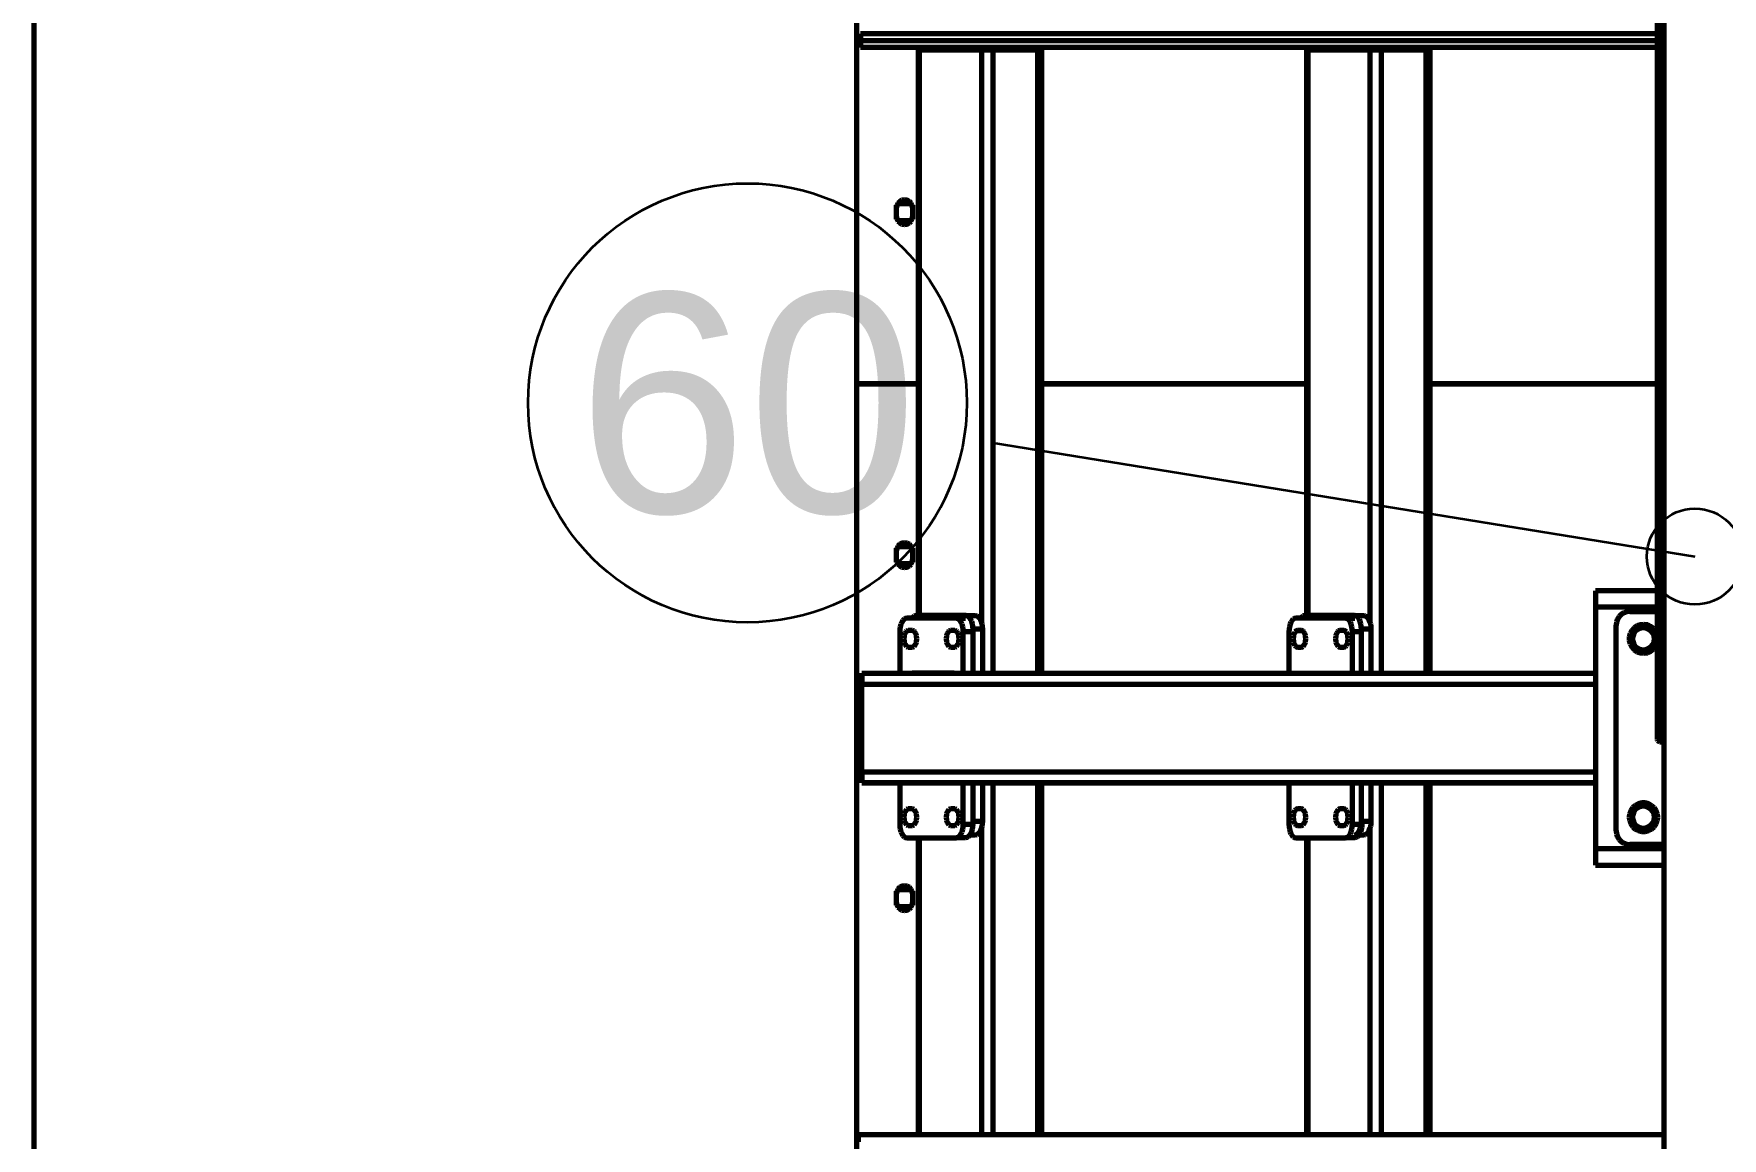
# Model space of a CAD drawing. Header units: millimetres. Extents: x 0 to 594, y 0 to 420.
# Drawn here: x 20 to 44.63, y 340.4 to 356.5 of the extents above; entities that cross this region are included whole.
import ezdxf
from ezdxf.enums import TextEntityAlignment as Align

# ---------------------------------------------------------------- set-up
doc = ezdxf.new("R2010")
doc.units = ezdxf.units.MM
doc.styles.add('GOST', font='Arial')

msp = doc.modelspace()

# ---------------------------------------------------------------- linework, layer by layer
at = {"color": 1, "lineweight": 70}
for p, q in [((32.001, 376.4), (32.001, 356.4)), ((43.68, 367.38), (43.68, 346.213)), ((43.75, 346.176), (43.75, 367.38)), ((43.78, 330.38), (43.78, 367.38)), ((32.001, 356.4), (32.057, 356.4)), ((32.057, 356.4), (32.001, 356.4)), ((32.001, 356.4), (32.001, 351.4)), ((32.057, 356.5), (32.057, 356.4)), ((43.68, 356.5), (32.057, 356.5)), ((43.68, 356.4), (32.057, 356.4)), ((32.057, 356.4), (32.057, 356.3)), ((43.68, 356.4), (32.057, 356.4)), ((33.685, 356.51), (33.685, 356.5)), ((33.77, 356.51), (33.77, 356.5)), ((43.68, 356.3), (32.057, 356.3)), ((32.905, 356.26), (32.904, 356.26)), ((32.904, 356.26), (32.904, 356.26)), ((32.904, 356.26), (32.904, 356.26)), ((32.904, 356.26), (32.904, 356.26)), ((32.904, 356.26), (32.904, 356.26)), ((32.904, 356.26), (32.905, 356.26)), ((32.904, 348.02), (32.904, 356.26)), ((32.906, 356.26), (32.905, 356.26)), ((32.905, 356.26), (32.905, 356.26)), ((32.905, 356.26), (32.905, 356.26)), ((32.905, 356.26), (32.906, 356.26)), ((32.907, 356.26), (32.906, 356.26)), ((32.906, 356.26), (32.907, 356.26)), ((32.908, 356.26), (32.907, 356.26)), ((32.907, 356.26), (32.908, 356.26)), ((32.91, 356.26), (32.908, 356.26)), ((32.908, 356.26), (32.91, 356.26)), ((32.911, 356.26), (32.91, 356.26)), ((32.91, 356.26), (32.911, 356.26)), ((32.913, 356.26), (32.911, 356.26)), ((32.911, 356.26), (32.913, 356.26)), ((32.915, 356.26), (32.913, 356.26)), ((32.913, 356.26), (32.915, 356.26)), ((32.917, 356.26), (32.915, 356.26)), ((32.915, 356.26), (32.917, 356.26)), ((32.919, 356.26), (32.917, 356.26)), ((32.917, 356.26), (32.919, 356.26)), ((32.921, 356.26), (32.919, 356.26)), ((32.919, 356.26), (32.921, 356.26)), ((33.828, 356.26), (32.921, 356.26)), ((32.921, 348.02), (32.921, 356.26)), ((33.685, 356.3), (33.685, 356.26)), ((33.77, 356.3), (33.77, 356.26)), ((33.835, 356.26), (33.828, 356.26)), ((33.828, 347.908), (33.828, 356.26)), ((33.844, 356.26), (33.835, 356.26)), ((33.854, 356.26), (33.844, 356.26)), ((33.865, 356.26), (33.854, 356.26)), ((33.876, 356.26), (33.865, 356.26)), ((33.889, 356.26), (33.876, 356.26)), ((33.901, 356.26), (33.889, 356.26)), ((33.915, 356.26), (33.901, 356.26)), ((33.928, 356.26), (33.915, 356.26)), ((33.942, 356.26), (33.928, 356.26)), ((33.955, 356.26), (33.942, 356.26)), ((33.968, 356.26), (33.955, 356.26)), ((33.98, 356.26), (33.968, 356.26)), ((33.992, 356.26), (33.98, 356.26)), ((34.644, 356.26), (33.992, 356.26)), ((33.992, 347.18), (33.992, 356.26)), ((34.651, 356.26), (34.644, 356.26)), ((34.644, 347.18), (34.644, 356.26)), ((34.658, 356.26), (34.651, 356.26)), ((34.665, 356.26), (34.658, 356.26)), ((34.671, 356.26), (34.665, 356.26)), ((34.677, 356.26), (34.671, 356.26)), ((34.682, 356.26), (34.677, 356.26)), ((34.686, 356.26), (34.682, 356.26)), ((34.685, 356.26), (34.687, 356.26)), ((34.685, 347.18), (34.685, 356.26)), ((34.69, 356.26), (34.686, 356.26)), ((34.687, 356.26), (34.689, 356.26)), ((34.689, 356.26), (34.691, 356.26)), ((34.694, 356.26), (34.69, 356.26)), ((34.691, 356.26), (34.693, 356.26)), ((34.693, 356.26), (34.695, 356.26)), ((34.697, 356.26), (34.694, 356.26)), ((34.695, 356.26), (34.696, 356.26)), ((34.696, 356.26), (34.698, 356.26)), ((34.699, 356.26), (34.697, 356.26)), ((34.698, 356.26), (34.699, 356.26)), ((34.699, 356.26), (34.7, 356.26)), ((34.701, 356.26), (34.699, 356.26)), ((34.7, 356.26), (34.701, 356.26)), ((34.701, 356.26), (34.701, 356.26)), ((34.701, 356.26), (34.702, 356.26)), ((34.702, 356.26), (34.701, 356.26)), ((34.702, 356.26), (34.702, 356.26)), ((34.702, 356.26), (34.702, 356.26)), ((34.702, 356.26), (34.702, 356.26)), ((34.702, 347.18), (34.702, 356.26)), ((38.57, 356.26), (38.569, 356.26)), ((38.569, 356.26), (38.57, 356.26)), ((38.569, 348.02), (38.569, 356.26)), ((38.571, 356.26), (38.57, 356.26)), ((38.57, 356.26), (38.57, 356.26)), ((38.57, 356.26), (38.57, 356.26)), ((38.57, 356.26), (38.57, 356.26)), ((38.57, 356.26), (38.57, 356.26)), ((38.57, 356.26), (38.571, 356.26)), ((38.572, 356.26), (38.571, 356.26)), ((38.571, 356.26), (38.572, 356.26)), ((38.573, 356.26), (38.572, 356.26)), ((38.572, 356.26), (38.573, 356.26)), ((38.574, 356.26), (38.573, 356.26)), ((38.573, 356.26), (38.574, 356.26)), ((38.575, 356.26), (38.574, 356.26)), ((38.574, 356.26), (38.575, 356.26)), ((38.577, 356.26), (38.575, 356.26)), ((38.575, 356.26), (38.577, 356.26)), ((38.578, 356.26), (38.577, 356.26)), ((38.577, 356.26), (38.578, 356.26)), ((38.58, 356.26), (38.578, 356.26)), ((38.578, 356.26), (38.58, 356.26)), ((38.582, 356.26), (38.58, 356.26)), ((38.58, 356.26), (38.582, 356.26)), ((38.584, 356.26), (38.582, 356.26)), ((38.582, 356.26), (38.584, 356.26)), ((38.587, 356.26), (38.584, 356.26)), ((38.584, 356.26), (38.587, 356.26)), ((39.493, 356.26), (38.587, 356.26)), ((38.587, 348.02), (38.587, 356.26)), ((39.501, 356.26), (39.493, 356.26)), ((39.493, 347.908), (39.493, 356.26)), ((39.509, 356.26), (39.501, 356.26)), ((39.519, 356.26), (39.509, 356.26)), ((39.53, 356.26), (39.519, 356.26)), ((39.542, 356.26), (39.53, 356.26)), ((39.554, 356.26), (39.542, 356.26)), ((39.567, 356.26), (39.554, 356.26)), ((39.58, 356.26), (39.567, 356.26)), ((39.594, 356.26), (39.58, 356.26)), ((39.607, 356.26), (39.594, 356.26)), ((39.62, 356.26), (39.607, 356.26)), ((39.633, 356.26), (39.62, 356.26)), ((39.646, 356.26), (39.633, 356.26)), ((39.658, 356.26), (39.646, 356.26)), ((40.309, 356.26), (39.658, 356.26)), ((39.658, 347.18), (39.658, 356.26)), ((40.317, 356.26), (40.309, 356.26)), ((40.309, 347.18), (40.309, 356.26)), ((40.324, 356.26), (40.317, 356.26)), ((40.33, 356.26), (40.324, 356.26)), ((40.336, 356.26), (40.33, 356.26)), ((40.342, 356.26), (40.336, 356.26)), ((40.347, 356.26), (40.342, 356.26)), ((40.352, 356.26), (40.347, 356.26)), ((40.35, 356.26), (40.353, 356.26)), ((40.35, 347.18), (40.35, 356.26)), ((40.356, 356.26), (40.352, 356.26)), ((40.353, 356.26), (40.355, 356.26)), ((40.355, 356.26), (40.357, 356.26)), ((40.359, 356.26), (40.356, 356.26)), ((40.357, 356.26), (40.359, 356.26)), ((40.359, 356.26), (40.36, 356.26)), ((40.362, 356.26), (40.359, 356.26)), ((40.36, 356.26), (40.362, 356.26)), ((40.362, 356.26), (40.363, 356.26)), ((40.364, 356.26), (40.362, 356.26)), ((40.363, 356.26), (40.364, 356.26)), ((40.364, 356.26), (40.365, 356.26)), ((40.366, 356.26), (40.364, 356.26)), ((40.365, 356.26), (40.366, 356.26)), ((40.366, 356.26), (40.367, 356.26)), ((40.367, 356.26), (40.366, 356.26)), ((40.367, 356.26), (40.367, 356.26)), ((40.367, 356.26), (40.367, 356.26)), ((40.367, 356.26), (40.367, 356.26)), ((40.367, 356.26), (40.367, 356.26)), ((40.367, 347.18), (40.367, 356.26)), ((32.581, 354.004), (32.581, 353.96)), ((32.587, 353.998), (32.581, 353.96)), ((32.581, 353.96), (32.581, 353.84)), ((32.604, 354.031), (32.587, 353.998)), ((32.616, 354.018), (32.592, 354.01)), ((32.631, 354.058), (32.604, 354.031)), ((32.641, 354.02), (32.616, 354.018)), ((32.664, 354.075), (32.631, 354.058)), ((32.761, 354.02), (32.641, 354.02)), ((32.701, 354.08), (32.664, 354.075)), ((32.738, 354.075), (32.701, 354.08)), ((32.772, 354.058), (32.738, 354.075)), ((32.786, 354.018), (32.761, 354.02)), ((32.798, 354.031), (32.772, 354.058)), ((32.81, 354.01), (32.786, 354.018)), ((32.815, 353.998), (32.798, 354.031)), ((32.821, 353.96), (32.815, 353.998)), ((32.821, 353.96), (32.821, 354.004)), ((32.821, 353.84), (32.821, 353.96)), ((32.581, 353.84), (32.587, 353.803)), ((32.581, 353.84), (32.581, 353.797)), ((32.587, 353.803), (32.604, 353.77)), ((32.592, 353.791), (32.616, 353.783)), ((32.604, 353.77), (32.631, 353.743)), ((32.616, 353.783), (32.641, 353.78)), ((32.631, 353.743), (32.664, 353.726)), ((32.641, 353.78), (32.761, 353.78)), ((32.664, 353.726), (32.701, 353.72)), ((32.701, 353.72), (32.738, 353.726)), ((32.738, 353.726), (32.772, 353.743)), ((32.761, 353.78), (32.786, 353.783)), ((32.772, 353.743), (32.798, 353.77)), ((32.786, 353.783), (32.81, 353.791)), ((32.798, 353.77), (32.815, 353.803)), ((32.815, 353.803), (32.821, 353.84)), ((32.821, 353.797), (32.821, 353.84)), ((32.904, 351.4), (32.001, 351.4)), ((32.001, 351.4), (32.001, 326.4)), ((32.001, 351.4), (32.904, 351.4)), ((38.569, 351.4), (34.644, 351.4)), ((34.644, 351.4), (38.569, 351.4)), ((43.68, 351.4), (40.309, 351.4)), ((40.309, 351.4), (43.68, 351.4)), ((32.581, 349.004), (32.581, 348.96)), ((32.587, 348.998), (32.581, 348.96)), ((32.604, 349.031), (32.587, 348.998)), ((32.616, 349.018), (32.592, 349.01)), ((32.631, 349.058), (32.604, 349.031)), ((32.641, 349.02), (32.616, 349.018)), ((32.664, 349.075), (32.631, 349.058)), ((32.761, 349.02), (32.641, 349.02)), ((32.701, 349.08), (32.664, 349.075)), ((32.738, 349.075), (32.701, 349.08)), ((32.772, 349.058), (32.738, 349.075)), ((32.786, 349.018), (32.761, 349.02)), ((32.798, 349.031), (32.772, 349.058)), ((32.81, 349.01), (32.786, 349.018)), ((32.815, 348.998), (32.798, 349.031)), ((32.821, 348.96), (32.815, 348.998)), ((32.821, 348.96), (32.821, 349.004)), ((32.581, 348.96), (32.581, 348.84)), ((32.581, 348.84), (32.587, 348.803)), ((32.581, 348.84), (32.581, 348.797)), ((32.587, 348.803), (32.604, 348.77)), ((32.592, 348.791), (32.616, 348.783)), ((32.604, 348.77), (32.631, 348.743)), ((32.616, 348.783), (32.641, 348.78)), ((32.641, 348.78), (32.761, 348.78)), ((32.761, 348.78), (32.786, 348.783)), ((32.772, 348.743), (32.798, 348.77)), ((32.786, 348.783), (32.81, 348.791)), ((32.798, 348.77), (32.815, 348.803)), ((32.815, 348.803), (32.821, 348.84)), ((32.821, 348.84), (32.821, 348.96)), ((32.821, 348.797), (32.821, 348.84)), ((32.631, 348.743), (32.664, 348.726)), ((32.664, 348.726), (32.701, 348.72)), ((32.701, 348.72), (32.738, 348.726)), ((32.738, 348.726), (32.772, 348.743)), ((42.78, 348.38), (42.78, 348.379)), ((43.68, 348.38), (42.78, 348.38)), ((42.78, 348.379), (42.78, 348.374)), ((42.78, 348.374), (42.78, 348.367)), ((42.78, 348.367), (42.78, 348.357)), ((42.78, 348.357), (42.78, 348.344)), ((42.78, 348.344), (42.78, 348.328)), ((42.78, 348.328), (42.78, 348.31)), ((42.78, 348.31), (42.78, 348.29)), ((42.78, 348.29), (42.78, 348.268)), ((42.78, 348.268), (42.78, 348.245)), ((32.844, 348.01), (32.829, 347.998)), ((32.86, 348.018), (32.844, 348.01)), ((32.877, 348.02), (32.86, 348.018)), ((33.598, 348.02), (32.877, 348.02)), ((33.618, 348.017), (33.598, 348.02)), ((33.598, 348.02), (33.735, 348.02)), ((33.637, 348.005), (33.618, 348.017)), ((33.735, 348.02), (33.755, 348.017)), ((33.755, 348.017), (33.774, 348.005)), ((38.51, 348.01), (38.494, 347.998)), ((38.526, 348.018), (38.51, 348.01)), ((38.542, 348.02), (38.526, 348.018)), ((39.263, 348.02), (38.542, 348.02)), ((39.283, 348.017), (39.263, 348.02)), ((39.263, 348.02), (39.4, 348.02)), ((39.303, 348.005), (39.283, 348.017)), ((39.4, 348.02), (39.42, 348.017)), ((39.42, 348.017), (39.44, 348.005)), ((42.78, 348.245), (42.78, 348.22)), ((42.78, 348.22), (42.78, 348.194)), ((42.78, 348.194), (42.78, 348.167)), ((42.78, 348.167), (42.78, 348.14)), ((42.78, 348.14), (42.78, 344.62)), ((43.68, 348.14), (42.78, 348.14)), ((43.155, 348.037), (43.124, 348.005)), ((43.193, 348.061), (43.155, 348.037)), ((43.235, 348.075), (43.193, 348.061)), ((43.28, 348.08), (43.235, 348.075)), ((43.28, 348.08), (43.68, 348.08)), ((32.633, 347.819), (32.631, 347.78)), ((32.631, 347.78), (32.631, 347.18)), ((32.639, 347.857), (32.633, 347.819)), ((32.649, 347.892), (32.639, 347.857)), ((32.662, 347.922), (32.649, 347.892)), ((32.677, 347.947), (32.662, 347.922)), ((32.695, 347.965), (32.677, 347.947)), ((32.714, 347.977), (32.695, 347.965)), ((32.711, 347.765), (32.698, 347.726)), ((32.721, 347.78), (32.711, 347.765)), ((32.734, 347.98), (32.714, 347.977)), ((32.731, 347.791), (32.721, 347.78)), ((32.743, 347.798), (32.731, 347.791)), ((33.455, 347.98), (32.734, 347.98)), ((32.755, 347.8), (32.743, 347.798)), ((32.817, 347.8), (32.755, 347.8)), ((32.829, 347.998), (32.815, 347.98)), ((32.829, 347.798), (32.817, 347.8)), ((32.84, 347.791), (32.829, 347.798)), ((32.851, 347.78), (32.84, 347.791)), ((32.861, 347.765), (32.851, 347.78)), ((32.874, 347.726), (32.861, 347.765)), ((33.329, 347.765), (33.316, 347.726)), ((33.339, 347.78), (33.329, 347.765)), ((33.349, 347.791), (33.339, 347.78)), ((33.361, 347.798), (33.349, 347.791)), ((33.373, 347.8), (33.361, 347.798)), ((33.435, 347.8), (33.373, 347.8)), ((33.447, 347.798), (33.435, 347.8)), ((33.459, 347.791), (33.447, 347.798)), ((33.476, 347.977), (33.455, 347.98)), ((33.455, 347.98), (33.593, 347.98)), ((33.469, 347.78), (33.459, 347.791)), ((33.479, 347.765), (33.469, 347.78)), ((33.495, 347.965), (33.476, 347.977)), ((33.492, 347.726), (33.479, 347.765)), ((33.513, 347.947), (33.495, 347.965)), ((33.528, 347.922), (33.513, 347.947)), ((33.541, 347.892), (33.528, 347.922)), ((33.551, 347.857), (33.541, 347.892)), ((33.557, 347.819), (33.551, 347.857)), ((33.558, 347.78), (33.557, 347.819)), ((33.558, 347.18), (33.558, 347.78)), ((33.696, 347.78), (33.558, 347.78)), ((33.655, 347.987), (33.637, 348.005)), ((33.671, 347.962), (33.655, 347.987)), ((33.683, 347.932), (33.671, 347.962)), ((33.693, 347.897), (33.683, 347.932)), ((33.699, 347.859), (33.693, 347.897)), ((33.701, 347.82), (33.699, 347.859)), ((33.701, 347.18), (33.701, 347.82)), ((33.838, 347.82), (33.701, 347.82)), ((33.774, 348.005), (33.792, 347.987)), ((33.792, 347.987), (33.808, 347.962)), ((33.808, 347.962), (33.821, 347.932)), ((33.821, 347.932), (33.83, 347.897)), ((33.83, 347.897), (33.836, 347.859)), ((33.836, 347.859), (33.838, 347.82)), ((33.838, 347.82), (33.838, 347.18)), ((38.31, 347.819), (38.308, 347.78)), ((38.308, 347.78), (38.308, 347.18)), ((38.316, 347.857), (38.31, 347.819)), ((38.325, 347.892), (38.316, 347.857)), ((38.338, 347.922), (38.325, 347.892)), ((38.354, 347.947), (38.338, 347.922)), ((38.372, 347.965), (38.354, 347.947)), ((38.391, 347.977), (38.372, 347.965)), ((38.388, 347.765), (38.374, 347.726)), ((38.397, 347.78), (38.388, 347.765)), ((38.411, 347.98), (38.391, 347.977)), ((38.408, 347.791), (38.397, 347.78)), ((38.42, 347.798), (38.408, 347.791)), ((39.132, 347.98), (38.411, 347.98)), ((38.432, 347.8), (38.42, 347.798)), ((38.432, 347.8), (38.493, 347.8)), ((38.493, 347.8), (38.432, 347.8)), ((38.494, 347.998), (38.48, 347.98)), ((38.505, 347.798), (38.493, 347.8)), ((38.517, 347.791), (38.505, 347.798)), ((38.528, 347.78), (38.517, 347.791)), ((38.537, 347.765), (38.528, 347.78)), ((38.55, 347.726), (38.537, 347.765)), ((39.006, 347.765), (38.993, 347.726)), ((39.015, 347.78), (39.006, 347.765)), ((39.026, 347.791), (39.015, 347.78)), ((39.038, 347.798), (39.026, 347.791)), ((39.05, 347.8), (39.038, 347.798)), ((39.111, 347.8), (39.05, 347.8)), ((39.123, 347.798), (39.111, 347.8)), ((39.135, 347.791), (39.123, 347.798)), ((39.152, 347.977), (39.132, 347.98)), ((39.132, 347.98), (39.269, 347.98)), ((39.146, 347.78), (39.135, 347.791)), ((39.155, 347.765), (39.146, 347.78)), ((39.171, 347.965), (39.152, 347.977)), ((39.169, 347.726), (39.155, 347.765)), ((39.189, 347.947), (39.171, 347.965)), ((39.205, 347.922), (39.189, 347.947)), ((39.218, 347.892), (39.205, 347.922)), ((39.227, 347.857), (39.218, 347.892)), ((39.233, 347.819), (39.227, 347.857)), ((39.235, 347.78), (39.233, 347.819)), ((39.235, 347.18), (39.235, 347.78)), ((39.366, 347.78), (39.235, 347.78)), ((39.32, 347.987), (39.303, 348.005)), ((39.336, 347.962), (39.32, 347.987)), ((39.349, 347.932), (39.336, 347.962)), ((39.358, 347.897), (39.349, 347.932)), ((39.364, 347.859), (39.358, 347.897)), ((39.366, 347.82), (39.364, 347.859)), ((39.366, 347.18), (39.366, 347.82)), ((39.503, 347.82), (39.366, 347.82)), ((39.44, 348.005), (39.458, 347.987)), ((39.458, 347.987), (39.473, 347.962)), ((39.473, 347.962), (39.486, 347.932)), ((39.486, 347.932), (39.496, 347.897)), ((39.496, 347.897), (39.501, 347.859)), ((39.501, 347.859), (39.503, 347.82)), ((39.503, 347.82), (39.503, 347.18)), ((43.085, 347.925), (43.08, 347.88)), ((43.08, 344.88), (43.08, 347.88)), ((43.1, 347.967), (43.085, 347.925)), ((43.124, 348.005), (43.1, 347.967)), ((43.309, 347.802), (43.284, 347.756)), ((43.343, 347.84), (43.309, 347.802)), ((43.348, 347.788), (43.324, 347.748)), ((43.356, 347.781), (43.333, 347.744)), ((43.386, 347.868), (43.343, 347.84)), ((43.382, 347.819), (43.348, 347.788)), ((43.388, 347.811), (43.356, 347.781)), ((43.423, 347.841), (43.382, 347.819)), ((43.435, 347.886), (43.386, 347.868)), ((43.426, 347.831), (43.388, 347.811)), ((43.468, 347.85), (43.423, 347.841)), ((43.469, 347.84), (43.426, 347.831)), ((43.486, 347.89), (43.435, 347.886)), ((43.515, 347.847), (43.468, 347.85)), ((43.513, 347.837), (43.469, 347.84)), ((43.537, 347.883), (43.486, 347.89)), ((43.554, 347.823), (43.513, 347.837)), ((43.558, 347.831), (43.515, 347.847)), ((43.585, 347.862), (43.537, 347.883)), ((43.589, 347.797), (43.554, 347.823)), ((43.596, 347.805), (43.558, 347.831)), ((43.626, 347.831), (43.585, 347.862)), ((43.617, 347.764), (43.589, 347.797)), ((43.625, 347.769), (43.596, 347.805)), ((43.634, 347.724), (43.617, 347.764)), ((43.644, 347.726), (43.625, 347.769)), ((43.658, 347.791), (43.626, 347.831)), ((43.68, 347.745), (43.658, 347.791)), ((32.698, 347.726), (32.693, 347.68)), ((32.693, 347.68), (32.698, 347.635)), ((32.698, 347.635), (32.711, 347.596)), ((32.711, 347.596), (32.721, 347.581)), ((32.721, 347.581), (32.731, 347.57)), ((32.731, 347.57), (32.743, 347.563)), ((32.743, 347.563), (32.755, 347.56)), ((32.755, 347.56), (32.817, 347.56)), ((32.817, 347.56), (32.829, 347.563)), ((32.829, 347.563), (32.84, 347.57)), ((32.84, 347.57), (32.851, 347.581)), ((32.851, 347.581), (32.861, 347.596)), ((32.861, 347.596), (32.874, 347.635)), ((32.879, 347.68), (32.874, 347.726)), ((32.874, 347.635), (32.879, 347.68)), ((33.316, 347.726), (33.311, 347.68)), ((33.311, 347.68), (33.316, 347.635)), ((33.316, 347.635), (33.329, 347.596)), ((33.329, 347.596), (33.339, 347.581)), ((33.339, 347.581), (33.349, 347.57)), ((33.349, 347.57), (33.361, 347.563)), ((33.361, 347.563), (33.373, 347.56)), ((33.373, 347.56), (33.435, 347.56)), ((33.435, 347.56), (33.447, 347.563)), ((33.447, 347.563), (33.459, 347.57)), ((33.459, 347.57), (33.469, 347.581)), ((33.469, 347.581), (33.479, 347.596)), ((33.479, 347.596), (33.492, 347.635)), ((33.497, 347.68), (33.492, 347.726)), ((33.492, 347.635), (33.497, 347.68)), ((38.374, 347.726), (38.37, 347.68)), ((38.37, 347.68), (38.374, 347.635)), ((38.374, 347.635), (38.388, 347.596)), ((38.388, 347.596), (38.397, 347.581)), ((38.397, 347.581), (38.408, 347.57)), ((38.408, 347.57), (38.42, 347.563)), ((38.42, 347.563), (38.432, 347.56)), ((38.432, 347.56), (38.493, 347.56)), ((38.493, 347.56), (38.505, 347.563)), ((38.505, 347.563), (38.517, 347.57)), ((38.517, 347.57), (38.528, 347.581)), ((38.528, 347.581), (38.537, 347.596)), ((38.537, 347.596), (38.55, 347.635)), ((38.555, 347.68), (38.55, 347.726)), ((38.55, 347.635), (38.555, 347.68)), ((38.993, 347.726), (38.988, 347.68)), ((38.988, 347.68), (38.993, 347.635)), ((38.993, 347.635), (39.006, 347.596)), ((39.006, 347.596), (39.015, 347.581)), ((39.015, 347.581), (39.026, 347.57)), ((39.026, 347.57), (39.038, 347.563)), ((39.038, 347.563), (39.05, 347.56)), ((39.05, 347.56), (39.111, 347.56)), ((39.111, 347.56), (39.123, 347.563)), ((39.123, 347.563), (39.135, 347.57)), ((39.135, 347.57), (39.146, 347.581)), ((39.146, 347.581), (39.155, 347.596)), ((39.155, 347.596), (39.169, 347.635)), ((39.173, 347.68), (39.169, 347.726)), ((39.169, 347.635), (39.173, 347.68)), ((43.284, 347.756), (43.272, 347.706)), ((43.272, 347.706), (43.272, 347.655)), ((43.272, 347.655), (43.284, 347.605)), ((43.284, 347.605), (43.309, 347.559)), ((43.309, 347.559), (43.343, 347.521)), ((43.324, 347.748), (43.312, 347.704)), ((43.312, 347.704), (43.312, 347.657)), ((43.312, 347.657), (43.324, 347.613)), ((43.333, 347.744), (43.321, 347.702)), ((43.321, 347.702), (43.321, 347.659)), ((43.321, 347.659), (43.333, 347.617)), ((43.324, 347.613), (43.348, 347.573)), ((43.333, 347.617), (43.356, 347.58)), ((43.343, 347.521), (43.386, 347.493)), ((43.348, 347.573), (43.382, 347.542)), ((43.356, 347.58), (43.388, 347.55)), ((43.382, 347.542), (43.423, 347.52)), ((43.388, 347.55), (43.426, 347.53)), ((43.423, 347.52), (43.468, 347.511)), ((43.426, 347.53), (43.469, 347.521)), ((43.469, 347.521), (43.513, 347.524)), ((43.513, 347.524), (43.554, 347.538)), ((43.515, 347.514), (43.558, 347.53)), ((43.554, 347.538), (43.589, 347.564)), ((43.558, 347.53), (43.596, 347.556)), ((43.585, 347.498), (43.626, 347.529)), ((43.589, 347.564), (43.617, 347.597)), ((43.596, 347.556), (43.625, 347.592)), ((43.617, 347.597), (43.634, 347.637)), ((43.625, 347.592), (43.644, 347.635)), ((43.626, 347.529), (43.658, 347.57)), ((43.64, 347.68), (43.634, 347.724)), ((43.634, 347.637), (43.64, 347.68)), ((43.65, 347.68), (43.644, 347.726)), ((43.644, 347.635), (43.65, 347.68)), ((43.658, 347.57), (43.68, 347.616)), ((43.386, 347.493), (43.435, 347.475)), ((43.435, 347.475), (43.486, 347.471)), ((43.468, 347.511), (43.515, 347.514)), ((43.486, 347.471), (43.537, 347.478)), ((43.537, 347.478), (43.585, 347.498)), ((32.037, 347.14), (32.077, 347.14)), ((32.037, 347.138), (32.037, 347.14)), ((32.037, 347.14), (32.037, 347.14)), ((32.037, 347.136), (32.037, 347.138)), ((32.037, 347.133), (32.037, 347.136)), ((32.037, 347.128), (32.037, 347.133)), ((32.037, 347.123), (32.037, 347.128)), ((32.037, 347.117), (32.037, 347.123)), ((32.037, 347.11), (32.037, 347.117)), ((32.037, 347.103), (32.037, 347.11)), ((32.037, 347.095), (32.037, 347.103)), ((32.037, 347.087), (32.037, 347.095)), ((32.037, 347.078), (32.037, 347.087)), ((32.037, 347.069), (32.037, 347.078)), ((32.037, 347.06), (32.037, 347.069)), ((32.037, 345.7), (32.037, 347.06)), ((32.077, 347.06), (32.037, 347.06)), ((32.077, 347.179), (32.077, 347.18)), ((32.077, 347.18), (42.78, 347.18)), ((32.077, 347.176), (32.077, 347.179)), ((32.077, 347.172), (32.077, 347.176)), ((32.077, 347.165), (32.077, 347.172)), ((32.077, 347.156), (32.077, 347.165)), ((32.077, 347.146), (32.077, 347.156)), ((32.077, 347.134), (32.077, 347.146)), ((32.077, 347.14), (32.077, 347.14)), ((32.077, 347.14), (32.077, 347.138)), ((32.077, 347.138), (32.077, 347.136)), ((32.077, 347.136), (32.077, 347.133)), ((32.077, 347.12), (32.077, 347.134)), ((32.077, 347.133), (32.077, 347.128)), ((32.077, 347.128), (32.077, 347.123)), ((32.077, 347.123), (32.077, 347.117)), ((32.077, 347.106), (32.077, 347.12)), ((32.077, 347.117), (32.077, 347.11)), ((32.077, 347.11), (32.077, 347.103)), ((32.077, 347.09), (32.077, 347.106)), ((32.077, 347.103), (32.077, 347.095)), ((32.077, 347.095), (32.077, 347.087)), ((32.077, 347.073), (32.077, 347.09)), ((32.077, 347.087), (32.077, 347.078)), ((32.077, 347.078), (32.077, 347.069)), ((32.077, 347.056), (32.077, 347.073)), ((32.077, 347.069), (32.077, 347.06)), ((32.077, 347.038), (32.077, 347.056)), ((32.077, 347.02), (32.077, 347.038)), ((33.425, 347.18), (32.815, 347.18)), ((40.494, 347.18), (40.96, 347.18)), ((40.96, 347.18), (42.78, 347.18)), ((32.077, 345.74), (32.077, 347.02)), ((32.077, 347.02), (42.78, 347.02)), ((43.68, 346.213), (43.685, 346.199)), ((43.685, 346.199), (43.701, 346.187)), ((43.701, 346.187), (43.723, 346.179)), ((43.723, 346.179), (43.75, 346.176)), ((43.75, 346.176), (43.78, 346.176)), ((32.037, 345.692), (32.037, 345.7)), ((32.037, 345.7), (32.077, 345.7)), ((32.037, 345.683), (32.037, 345.692)), ((32.037, 345.674), (32.037, 345.683)), ((32.037, 345.666), (32.037, 345.674)), ((32.037, 345.658), (32.037, 345.666)), ((32.037, 345.651), (32.037, 345.658)), ((32.037, 345.644), (32.037, 345.651)), ((32.037, 345.638), (32.037, 345.644)), ((32.037, 345.633), (32.037, 345.638)), ((32.037, 345.628), (32.037, 345.633)), ((32.037, 345.625), (32.037, 345.628)), ((32.037, 345.622), (32.037, 345.625)), ((32.037, 345.621), (32.037, 345.622)), ((32.037, 345.62), (32.037, 345.621)), ((32.077, 345.62), (32.037, 345.62)), ((32.077, 345.723), (32.077, 345.74)), ((32.077, 345.74), (42.78, 345.74)), ((32.077, 345.705), (32.077, 345.723)), ((32.077, 345.688), (32.077, 345.705)), ((32.077, 345.7), (32.077, 345.692)), ((32.077, 345.692), (32.077, 345.683)), ((32.077, 345.671), (32.077, 345.688)), ((32.077, 345.683), (32.077, 345.674)), ((32.077, 345.674), (32.077, 345.666)), ((32.077, 345.655), (32.077, 345.671)), ((32.077, 345.666), (32.077, 345.658)), ((32.077, 345.658), (32.077, 345.651)), ((32.077, 345.641), (32.077, 345.655)), ((32.077, 345.651), (32.077, 345.644)), ((32.077, 345.644), (32.077, 345.638)), ((32.077, 345.627), (32.077, 345.641)), ((32.077, 345.638), (32.077, 345.633)), ((32.077, 345.633), (32.077, 345.628)), ((32.077, 345.628), (32.077, 345.625)), ((32.077, 345.615), (32.077, 345.627)), ((32.077, 345.625), (32.077, 345.622)), ((32.077, 345.622), (32.077, 345.621)), ((32.077, 345.621), (32.077, 345.62)), ((32.077, 345.605), (32.077, 345.615)), ((32.077, 345.596), (32.077, 345.605)), ((32.077, 345.589), (32.077, 345.596)), ((32.077, 345.584), (32.077, 345.589)), ((32.077, 345.581), (32.077, 345.584)), ((32.077, 345.58), (32.077, 345.581)), ((32.077, 345.58), (42.78, 345.58)), ((32.815, 345.58), (32.077, 345.58)), ((32.631, 345.58), (32.631, 344.98)), ((32.815, 345.58), (32.815, 345.58)), ((32.815, 345.58), (32.815, 345.58)), ((32.815, 345.58), (32.815, 345.58)), ((32.815, 345.58), (32.815, 345.58)), ((32.815, 345.58), (32.815, 345.58)), ((32.815, 345.58), (32.815, 345.58)), ((32.815, 345.58), (32.815, 345.58)), ((32.815, 345.58), (32.815, 345.58)), ((32.815, 345.58), (32.815, 345.58)), ((32.815, 345.58), (32.815, 345.58)), ((32.815, 345.58), (32.815, 345.58)), ((32.815, 345.58), (32.815, 345.58)), ((32.815, 345.58), (32.815, 345.58)), ((32.815, 345.58), (32.815, 345.58)), ((42.78, 345.58), (32.815, 345.58)), ((32.815, 345.58), (33.425, 345.58)), ((33.425, 345.58), (33.425, 345.58)), ((33.558, 344.98), (33.558, 345.58)), ((33.701, 345.02), (33.701, 345.58)), ((33.838, 345.58), (33.838, 345.02)), ((33.992, 340.45), (33.992, 345.58)), ((34.644, 340.45), (34.644, 345.58)), ((34.685, 340.45), (34.685, 345.58)), ((34.702, 340.45), (34.702, 345.58)), ((36.957, 345.58), (36.491, 345.58)), ((36.491, 345.58), (36.491, 345.58)), ((36.491, 345.58), (36.491, 345.58)), ((36.491, 345.58), (36.491, 345.58)), ((36.491, 345.58), (36.491, 345.58)), ((36.491, 345.58), (36.491, 345.58)), ((36.491, 345.58), (36.491, 345.58)), ((36.491, 345.58), (36.491, 345.58)), ((36.491, 345.58), (36.491, 345.58)), ((36.491, 345.58), (36.491, 345.58)), ((36.491, 345.58), (36.491, 345.58)), ((36.491, 345.58), (36.491, 345.58)), ((36.491, 345.58), (36.491, 345.58)), ((36.491, 345.58), (36.491, 345.58)), ((36.491, 345.58), (36.491, 345.58)), ((36.957, 345.58), (39.101, 345.58)), ((38.308, 345.58), (38.308, 344.98)), ((38.442, 345.58), (38.442, 345.58)), ((39.101, 345.58), (39.101, 345.58)), ((39.235, 344.98), (39.235, 345.58)), ((39.366, 345.02), (39.366, 345.58)), ((39.503, 345.58), (39.503, 345.02)), ((39.658, 340.45), (39.658, 345.58)), ((40.309, 340.45), (40.309, 345.58)), ((40.35, 340.45), (40.35, 345.58)), ((40.367, 340.45), (40.367, 345.58)), ((40.494, 345.58), (40.494, 345.58)), ((40.494, 345.58), (40.494, 345.58)), ((40.494, 345.58), (40.494, 345.58)), ((40.494, 345.58), (40.494, 345.58)), ((40.494, 345.58), (40.494, 345.58)), ((40.494, 345.58), (40.494, 345.58)), ((40.494, 345.58), (40.494, 345.58)), ((40.494, 345.58), (40.494, 345.58)), ((40.494, 345.58), (40.494, 345.58)), ((40.494, 345.58), (40.494, 345.58)), ((40.494, 345.58), (40.494, 345.58)), ((40.494, 345.58), (40.494, 345.58)), ((40.494, 345.58), (40.494, 345.58)), ((40.494, 345.58), (40.494, 345.58)), ((40.96, 345.58), (42.78, 345.58)), ((32.698, 345.126), (32.693, 345.08)), ((32.693, 345.08), (32.698, 345.035)), ((32.711, 345.165), (32.698, 345.126)), ((32.721, 345.18), (32.711, 345.165)), ((32.731, 345.191), (32.721, 345.18)), ((32.743, 345.198), (32.731, 345.191)), ((32.755, 345.2), (32.743, 345.198)), ((32.817, 345.2), (32.755, 345.2)), ((32.829, 345.198), (32.817, 345.2)), ((32.84, 345.191), (32.829, 345.198)), ((32.851, 345.18), (32.84, 345.191)), ((32.861, 345.165), (32.851, 345.18)), ((32.874, 345.126), (32.861, 345.165)), ((32.879, 345.08), (32.874, 345.126)), ((32.874, 345.035), (32.879, 345.08)), ((33.316, 345.126), (33.311, 345.08)), ((33.311, 345.08), (33.316, 345.035)), ((33.329, 345.165), (33.316, 345.126)), ((33.339, 345.18), (33.329, 345.165)), ((33.349, 345.191), (33.339, 345.18)), ((33.361, 345.198), (33.349, 345.191)), ((33.373, 345.2), (33.361, 345.198)), ((33.435, 345.2), (33.373, 345.2)), ((33.447, 345.198), (33.435, 345.2)), ((33.459, 345.191), (33.447, 345.198)), ((33.469, 345.18), (33.459, 345.191)), ((33.479, 345.165), (33.469, 345.18)), ((33.492, 345.126), (33.479, 345.165)), ((33.497, 345.08), (33.492, 345.126)), ((33.492, 345.035), (33.497, 345.08)), ((38.374, 345.126), (38.37, 345.08)), ((38.37, 345.08), (38.374, 345.035)), ((38.388, 345.165), (38.374, 345.126)), ((38.397, 345.18), (38.388, 345.165)), ((38.408, 345.191), (38.397, 345.18)), ((38.42, 345.198), (38.408, 345.191)), ((38.432, 345.2), (38.42, 345.198)), ((38.493, 345.2), (38.432, 345.2)), ((38.505, 345.198), (38.493, 345.2)), ((38.517, 345.191), (38.505, 345.198)), ((38.528, 345.18), (38.517, 345.191)), ((38.537, 345.165), (38.528, 345.18)), ((38.55, 345.126), (38.537, 345.165)), ((38.555, 345.08), (38.55, 345.126)), ((38.55, 345.035), (38.555, 345.08)), ((38.993, 345.126), (38.988, 345.08)), ((38.988, 345.08), (38.993, 345.035)), ((39.006, 345.165), (38.993, 345.126)), ((39.015, 345.18), (39.006, 345.165)), ((39.026, 345.191), (39.015, 345.18)), ((39.038, 345.198), (39.026, 345.191)), ((39.05, 345.2), (39.038, 345.198)), ((39.111, 345.2), (39.05, 345.2)), ((39.123, 345.198), (39.111, 345.2)), ((39.135, 345.191), (39.123, 345.198)), ((39.146, 345.18), (39.135, 345.191)), ((39.155, 345.165), (39.146, 345.18)), ((39.169, 345.126), (39.155, 345.165)), ((39.173, 345.08), (39.169, 345.126)), ((39.169, 345.035), (39.173, 345.08)), ((43.276, 345.131), (43.27, 345.08)), ((43.27, 345.08), (43.276, 345.03)), ((43.294, 345.178), (43.276, 345.131)), ((43.323, 345.22), (43.294, 345.178)), ((43.324, 345.148), (43.312, 345.104)), ((43.312, 345.104), (43.312, 345.057)), ((43.312, 345.057), (43.324, 345.013)), ((43.333, 345.144), (43.321, 345.102)), ((43.321, 345.102), (43.321, 345.059)), ((43.321, 345.059), (43.333, 345.017)), ((43.361, 345.253), (43.323, 345.22)), ((43.348, 345.188), (43.324, 345.148)), ((43.356, 345.181), (43.333, 345.144)), ((43.382, 345.219), (43.348, 345.188)), ((43.388, 345.211), (43.356, 345.181)), ((43.406, 345.277), (43.361, 345.253)), ((43.423, 345.241), (43.382, 345.219)), ((43.426, 345.231), (43.388, 345.211)), ((43.455, 345.289), (43.406, 345.277)), ((43.468, 345.25), (43.423, 345.241)), ((43.469, 345.24), (43.426, 345.231)), ((43.505, 345.289), (43.455, 345.289)), ((43.515, 345.247), (43.468, 345.25)), ((43.513, 345.237), (43.469, 345.24)), ((43.554, 345.277), (43.505, 345.289)), ((43.554, 345.223), (43.513, 345.237)), ((43.558, 345.231), (43.515, 345.247)), ((43.599, 345.253), (43.554, 345.277)), ((43.589, 345.197), (43.554, 345.223)), ((43.596, 345.205), (43.558, 345.231)), ((43.617, 345.164), (43.589, 345.197)), ((43.625, 345.169), (43.596, 345.205)), ((43.637, 345.22), (43.599, 345.253)), ((43.634, 345.124), (43.617, 345.164)), ((43.644, 345.126), (43.625, 345.169)), ((43.64, 345.08), (43.634, 345.124)), ((43.634, 345.037), (43.64, 345.08)), ((43.666, 345.178), (43.637, 345.22)), ((43.65, 345.08), (43.644, 345.126)), ((43.644, 345.035), (43.65, 345.08)), ((43.684, 345.131), (43.666, 345.178)), ((43.69, 345.08), (43.684, 345.131)), ((43.684, 345.03), (43.69, 345.08)), ((32.631, 344.98), (32.633, 344.941)), ((32.633, 344.941), (32.639, 344.904)), ((32.639, 344.904), (32.649, 344.869)), ((32.649, 344.869), (32.662, 344.839)), ((32.662, 344.839), (32.677, 344.814)), ((32.677, 344.814), (32.695, 344.796)), ((32.698, 345.035), (32.711, 344.996)), ((32.711, 344.996), (32.721, 344.981)), ((32.721, 344.981), (32.731, 344.97)), ((32.731, 344.97), (32.743, 344.963)), ((32.743, 344.963), (32.755, 344.96)), ((32.755, 344.96), (32.817, 344.96)), ((32.817, 344.96), (32.829, 344.963)), ((32.829, 344.963), (32.84, 344.97)), ((32.84, 344.97), (32.851, 344.981)), ((32.851, 344.981), (32.861, 344.996)), ((32.861, 344.996), (32.874, 345.035)), ((33.316, 345.035), (33.329, 344.996)), ((33.329, 344.996), (33.339, 344.981)), ((33.339, 344.981), (33.349, 344.97)), ((33.349, 344.97), (33.361, 344.963)), ((33.361, 344.963), (33.373, 344.96)), ((33.373, 344.96), (33.435, 344.96)), ((33.435, 344.96), (33.447, 344.963)), ((33.447, 344.963), (33.459, 344.97)), ((33.459, 344.97), (33.469, 344.981)), ((33.469, 344.981), (33.479, 344.996)), ((33.479, 344.996), (33.492, 345.035)), ((33.495, 344.796), (33.513, 344.814)), ((33.513, 344.814), (33.528, 344.839)), ((33.528, 344.839), (33.541, 344.869)), ((33.541, 344.869), (33.551, 344.904)), ((33.551, 344.904), (33.557, 344.941)), ((33.557, 344.941), (33.558, 344.98)), ((33.558, 344.98), (33.696, 344.98)), ((33.65, 344.814), (33.632, 344.796)), ((33.665, 344.839), (33.65, 344.814)), ((33.735, 344.82), (33.654, 344.82)), ((33.678, 344.869), (33.665, 344.839)), ((33.688, 344.904), (33.678, 344.869)), ((33.694, 344.941), (33.688, 344.904)), ((33.696, 344.98), (33.694, 344.941)), ((33.695, 344.952), (33.701, 345.02)), ((33.701, 345.02), (33.838, 345.02)), ((33.755, 344.824), (33.735, 344.82)), ((33.774, 344.836), (33.755, 344.824)), ((33.792, 344.854), (33.774, 344.836)), ((33.808, 344.879), (33.792, 344.854)), ((33.821, 344.909), (33.808, 344.879)), ((33.83, 344.944), (33.821, 344.909)), ((33.828, 340.45), (33.828, 344.933)), ((33.836, 344.981), (33.83, 344.944)), ((33.838, 345.02), (33.836, 344.981)), ((38.308, 344.98), (38.31, 344.941)), ((38.31, 344.941), (38.316, 344.904)), ((38.316, 344.904), (38.325, 344.869)), ((38.325, 344.869), (38.338, 344.839)), ((38.338, 344.839), (38.354, 344.814)), ((38.354, 344.814), (38.372, 344.796)), ((38.374, 345.035), (38.388, 344.996)), ((38.388, 344.996), (38.397, 344.981)), ((38.397, 344.981), (38.408, 344.97)), ((38.408, 344.97), (38.42, 344.963)), ((38.42, 344.963), (38.432, 344.96)), ((38.432, 344.96), (38.493, 344.96)), ((38.493, 344.96), (38.505, 344.963)), ((38.505, 344.963), (38.517, 344.97)), ((38.517, 344.97), (38.528, 344.981)), ((38.528, 344.981), (38.537, 344.996)), ((38.537, 344.996), (38.55, 345.035)), ((38.993, 345.035), (39.006, 344.996)), ((39.006, 344.996), (39.015, 344.981)), ((39.015, 344.981), (39.026, 344.97)), ((39.026, 344.97), (39.038, 344.963)), ((39.038, 344.963), (39.05, 344.96)), ((39.05, 344.96), (39.111, 344.96)), ((39.111, 344.96), (39.123, 344.963)), ((39.123, 344.963), (39.135, 344.97)), ((39.135, 344.97), (39.146, 344.981)), ((39.146, 344.981), (39.155, 344.996)), ((39.155, 344.996), (39.169, 345.035)), ((39.171, 344.796), (39.189, 344.814)), ((39.189, 344.814), (39.205, 344.839)), ((39.205, 344.839), (39.218, 344.869)), ((39.218, 344.869), (39.227, 344.904)), ((39.227, 344.904), (39.233, 344.941)), ((39.233, 344.941), (39.235, 344.98)), ((39.235, 344.98), (39.364, 344.98)), ((39.263, 344.82), (39.283, 344.824)), ((39.283, 344.824), (39.303, 344.836)), ((39.303, 344.836), (39.32, 344.854)), ((39.326, 344.814), (39.309, 344.796)), ((39.32, 344.854), (39.336, 344.879)), ((39.342, 344.839), (39.326, 344.814)), ((39.4, 344.82), (39.331, 344.82)), ((39.336, 344.879), (39.349, 344.909)), ((39.355, 344.869), (39.342, 344.839)), ((39.349, 344.909), (39.358, 344.944)), ((39.364, 344.904), (39.355, 344.869)), ((39.358, 344.944), (39.364, 344.981)), ((39.364, 344.981), (39.366, 345.02)), ((39.37, 344.941), (39.364, 344.904)), ((39.366, 345.02), (39.503, 345.02)), ((39.372, 344.98), (39.37, 344.941)), ((39.42, 344.824), (39.4, 344.82)), ((39.44, 344.836), (39.42, 344.824)), ((39.458, 344.854), (39.44, 344.836)), ((39.473, 344.879), (39.458, 344.854)), ((39.486, 344.909), (39.473, 344.879)), ((39.496, 344.944), (39.486, 344.909)), ((39.493, 340.45), (39.493, 344.933)), ((39.501, 344.981), (39.496, 344.944)), ((39.503, 345.02), (39.501, 344.981)), ((43.08, 344.88), (43.085, 344.836)), ((43.085, 344.836), (43.1, 344.794)), ((43.276, 345.03), (43.294, 344.983)), ((43.294, 344.983), (43.323, 344.941)), ((43.323, 344.941), (43.361, 344.908)), ((43.324, 345.013), (43.348, 344.973)), ((43.333, 345.017), (43.356, 344.98)), ((43.348, 344.973), (43.382, 344.942)), ((43.356, 344.98), (43.388, 344.95)), ((43.361, 344.908), (43.406, 344.884)), ((43.382, 344.942), (43.423, 344.92)), ((43.388, 344.95), (43.426, 344.93)), ((43.406, 344.884), (43.455, 344.872)), ((43.423, 344.92), (43.468, 344.911)), ((43.426, 344.93), (43.469, 344.921)), ((43.455, 344.872), (43.505, 344.872)), ((43.468, 344.911), (43.515, 344.914)), ((43.469, 344.921), (43.513, 344.924)), ((43.505, 344.872), (43.554, 344.884)), ((43.513, 344.924), (43.554, 344.938)), ((43.515, 344.914), (43.558, 344.93)), ((43.554, 344.938), (43.589, 344.964)), ((43.554, 344.884), (43.599, 344.908)), ((43.558, 344.93), (43.596, 344.956)), ((43.589, 344.964), (43.617, 344.997)), ((43.596, 344.956), (43.625, 344.992)), ((43.599, 344.908), (43.637, 344.941)), ((43.617, 344.997), (43.634, 345.037)), ((43.625, 344.992), (43.644, 345.035)), ((43.637, 344.941), (43.666, 344.983)), ((43.666, 344.983), (43.684, 345.03)), ((32.695, 344.796), (32.714, 344.784)), ((32.714, 344.784), (32.734, 344.78)), ((32.734, 344.78), (33.455, 344.78)), ((32.872, 344.78), (32.872, 344.78)), ((32.904, 340.45), (32.904, 344.78)), ((32.921, 340.45), (32.921, 344.78)), ((33.455, 344.78), (33.476, 344.784)), ((33.593, 344.78), (33.455, 344.78)), ((33.476, 344.784), (33.495, 344.796)), ((33.613, 344.784), (33.593, 344.78)), ((33.632, 344.796), (33.613, 344.784)), ((38.372, 344.796), (38.391, 344.784)), ((38.391, 344.784), (38.411, 344.78)), ((38.411, 344.78), (39.132, 344.78)), ((38.548, 344.78), (38.548, 344.78)), ((38.569, 340.45), (38.569, 344.78)), ((38.587, 340.45), (38.587, 344.78)), ((39.132, 344.78), (39.152, 344.784)), ((39.269, 344.78), (39.132, 344.78)), ((39.152, 344.784), (39.171, 344.796)), ((39.289, 344.784), (39.269, 344.78)), ((39.309, 344.796), (39.289, 344.784)), ((42.78, 344.62), (42.78, 344.594)), ((43.78, 344.62), (42.78, 344.62)), ((42.78, 344.594), (42.78, 344.567)), ((42.78, 344.567), (42.78, 344.541)), ((43.1, 344.794), (43.124, 344.756)), ((43.124, 344.756), (43.155, 344.724)), ((43.155, 344.724), (43.193, 344.7)), ((43.193, 344.7), (43.235, 344.685)), ((43.235, 344.685), (43.28, 344.68)), ((43.78, 344.68), (43.28, 344.68)), ((42.78, 344.541), (42.78, 344.516)), ((42.78, 344.516), (42.78, 344.493)), ((42.78, 344.493), (42.78, 344.471)), ((42.78, 344.471), (42.78, 344.451)), ((42.78, 344.451), (42.78, 344.433)), ((42.78, 344.433), (42.78, 344.417)), ((42.78, 344.417), (42.78, 344.404)), ((42.78, 344.404), (42.78, 344.394)), ((42.78, 344.394), (42.78, 344.386)), ((42.78, 344.386), (42.78, 344.382)), ((42.78, 344.382), (42.78, 344.38)), ((42.78, 344.38), (43.78, 344.38)), ((32.664, 344.075), (32.631, 344.058)), ((32.701, 344.08), (32.664, 344.075)), ((32.738, 344.075), (32.701, 344.08)), ((32.772, 344.058), (32.738, 344.075)), ((32.581, 344.004), (32.581, 343.96)), ((32.587, 343.998), (32.581, 343.96)), ((32.581, 343.96), (32.581, 343.84)), ((32.581, 343.84), (32.587, 343.803)), ((32.581, 343.84), (32.581, 343.797)), ((32.604, 344.031), (32.587, 343.998)), ((32.616, 344.018), (32.592, 344.01)), ((32.631, 344.058), (32.604, 344.031)), ((32.641, 344.02), (32.616, 344.018)), ((32.761, 344.02), (32.641, 344.02)), ((32.786, 344.018), (32.761, 344.02)), ((32.798, 344.031), (32.772, 344.058)), ((32.81, 344.01), (32.786, 344.018)), ((32.815, 343.998), (32.798, 344.031)), ((32.821, 343.96), (32.815, 343.998)), ((32.815, 343.803), (32.821, 343.84)), ((32.821, 343.96), (32.821, 344.004)), ((32.821, 343.84), (32.821, 343.96)), ((32.821, 343.797), (32.821, 343.84)), ((32.587, 343.803), (32.604, 343.77)), ((32.592, 343.791), (32.616, 343.783)), ((32.604, 343.77), (32.631, 343.743)), ((32.616, 343.783), (32.641, 343.78)), ((32.631, 343.743), (32.664, 343.726)), ((32.641, 343.78), (32.761, 343.78)), ((32.664, 343.726), (32.701, 343.72)), ((32.701, 343.72), (32.738, 343.726)), ((32.738, 343.726), (32.772, 343.743)), ((32.761, 343.78), (32.786, 343.783)), ((32.772, 343.743), (32.798, 343.77)), ((32.786, 343.783), (32.81, 343.791)), ((32.798, 343.77), (32.815, 343.803)), ((43.78, 340.45), (32.027, 340.45)), ((32.027, 340.45), (32.027, 340.35))]:
    msp.add_line(p, q, dxfattribs=at)
at = {"color": 7, "lineweight": 35}
msp.add_line((33.964, 350.544), (44.23, 348.88), dxfattribs=at)
at = {"color": 7, "lineweight": 70}
msp.add_lwpolyline([(20, 5), (589, 5), (589, 415), (20, 415)], close=True, dxfattribs=at)
at = {"color": 7, "lineweight": 35}
for centre, radius in [((30.41, 351.12), 3.2), ((44.23, 348.88), 0.7)]:
    msp.add_circle(centre, radius, dxfattribs=at)

# ---------------------------------------------------------------- texts
at = {"color": 7, "style": 'GOST'}
msp.add_text('60', height=3.2, dxfattribs=at).set_placement((30.41, 351.12), align=Align.MIDDLE)

doc.saveas('drawing.dxf')
